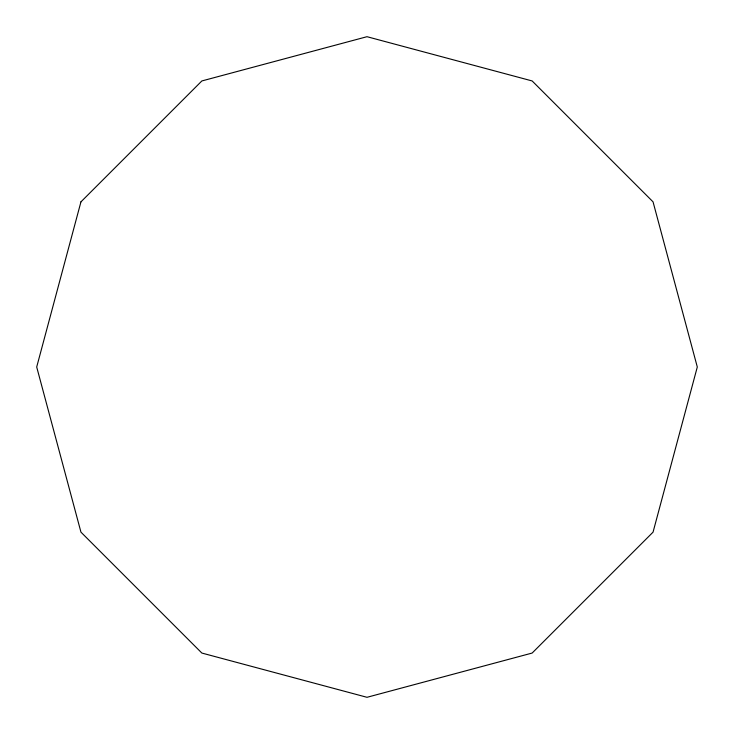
<?xml version="1.0" encoding="UTF-8"?>
<svg xmlns="http://www.w3.org/2000/svg" width="734" height="734" viewBox="0 0 734 734"><rect width="100%" height="100%" fill="white"/><g stroke="black" fill="none" stroke-linecap="round" stroke-linejoin="round"><path stroke-width="1.1" d="M80.951 201.85L36.7 367L80.951 532.15L201.85 653.049L367 697.3L532.15 653.049L653.049 532.15L697.3 367L653.049 201.85L532.15 80.951L367 36.7L201.85 80.951L80.951 201.85"/></g></svg>
